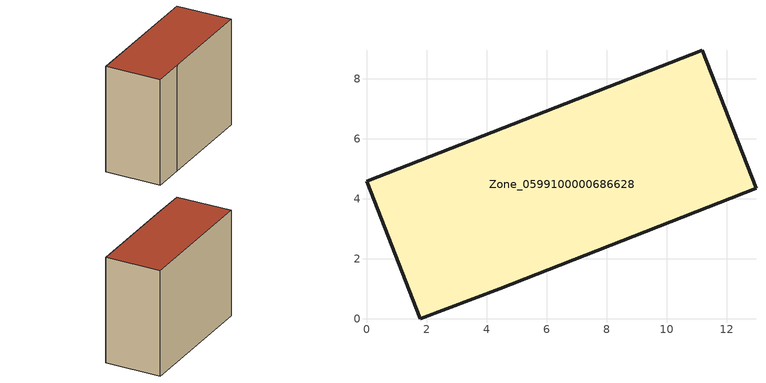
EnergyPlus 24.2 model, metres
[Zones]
Zone_0599100000686628
 floor ground (C_G): 11.18,8.96 12.98,4.36 4.44,1.01 1.79,0 0,4.58 z0
 wall outside (C_F): 1.79,0 4.44,1.01 12.98,4.36 11.18,8.96 0,4.58 1.79,0 z0:9.43
 roof outside (C_R): 12.98,4.36 11.18,8.96 0,4.58 1.79,0 4.44,1.01 z9.43
[BUILDING]
Pand.0599100000686628: North Axis=0; Terrain=City; Loads Convergence Tolerance Value=0.04; Temperature Convergence Tolerance Value=0.4; Solar Distribution=FullExterior; Maximum Number of Warmup Days=25; Minimum Number of Warmup Days=1
[Site:Location]
Rotterdam.The.Hague.AP_ZH_NLD Design_Conditions: Latitude=51.96; Longitude=4.45; Time Zone=1; Elevation=-4.5
[SITE:GROUNDTEMPERATURE:BUILDINGSURFACE]
18, 18, 18, 18, 18, 18, 18, 18, 18, 18, 18, 18
[MATERIAL] Thermal Absorptance=0.9; Solar Absorptance=0.7; Visible Absorptance=0.7
Name | Roughness | Thickness | Conductivity | Density | Specific Heat
G.TI.1946 | MediumSmooth | 0.15 | 1 | 540 | 1210
F.TI.1946 | Rough | 0.3 | 0.857143 | 1920 | 840
R.TI.1946 | MediumRough | 0.2 | 0.1 | 1500 | 1000
[CONSTRUCTION]
C_G: G.TI.1946
C_F: F.TI.1946
C_R: R.TI.1946
[ZONE]
Zone_0599100000686628: Type=1; Multiplier=1; Ceiling Height=Autocalculate; Volume=Autocalculate; Floor Area=autocalculate; Part of Total Floor Area=Yes
[ZONEINFILTRATION:DESIGNFLOWRATE]
Infil_Zone_0599100000686628: Zone or ZoneList or Space or SpaceList=Zone_0599100000686628; Schedule=AlwaysOn; Design Flow Rate Calculation Method=Flow/Area; Flow Rate per Floor Area=0.003; Constant Term Coefficient=1; Temperature Term Coefficient=0; Velocity Term Coefficient=0; Velocity Squared Term Coefficient=0
[HVACTEMPLATE:ZONE:IDEALLOADSAIRSYSTEM]
Zone_0599100000686628: Maximum Heating Supply Air Temperature=50; Minimum Cooling Supply Air Temperature=13; Maximum Heating Supply Air Humidity Ratio=0.0156; Minimum Cooling Supply Air Humidity Ratio=0.0077; Heating Limit=NoLimit; Cooling Limit=NoLimit; Dehumidification Control Type=ConstantSensibleHeatRatio; Cooling Sensible Heat Ratio=0.7; Dehumidification Setpoint=60; Humidification Control Type=None; Humidification Setpoint=30; Outdoor Air Method=None; Outdoor Air Flow Rate per Person=0.00944; Outdoor Air Flow Rate per Zone Floor Area=0; Outdoor Air Flow Rate per Zone=0; Demand Controlled Ventilation Type=None; Outdoor Air Economizer Type=NoEconomizer; Heat Recovery Type=None; Sensible Heat Recovery Effectiveness=0.7; Latent Heat Recovery Effectiveness=0.65
[ZONECONTROL:THERMOSTAT]
ThermostatControl_Zone_0599100000686628: Zone or ZoneList=Zone_0599100000686628; Control Type Schedule=DualSetpointControlType; Control 1=Thermostat_Zone_0599100000686628; Temperature Difference Between Cutout And Setpoint=0
[THERMOSTATSETPOINT:DUALSETPOINT]
Thermostat_Zone_0599100000686628: Heating Setpoint Temperature Schedule=HeatingSetpoint_Zone_0599100000686628; Cooling Setpoint Temperature Schedule=CoolingSetpoint_Zone_0599100000686628
[SCHEDULE:COMPACT]
HeatingSetpoint_Zone_0599100000686628: Through: 12/31, For: AllDays, Until: 24:00, 21
CoolingSetpoint_Zone_0599100000686628: Through: 12/31, For: AllDays, Until: 24:00, 24
DualSetpointControlType: Through: 12/31, For: AllDays, Until: 24:00, 4
AlwaysOn: Through: 12/31, For: AllDays, Until: 24:00, 1
